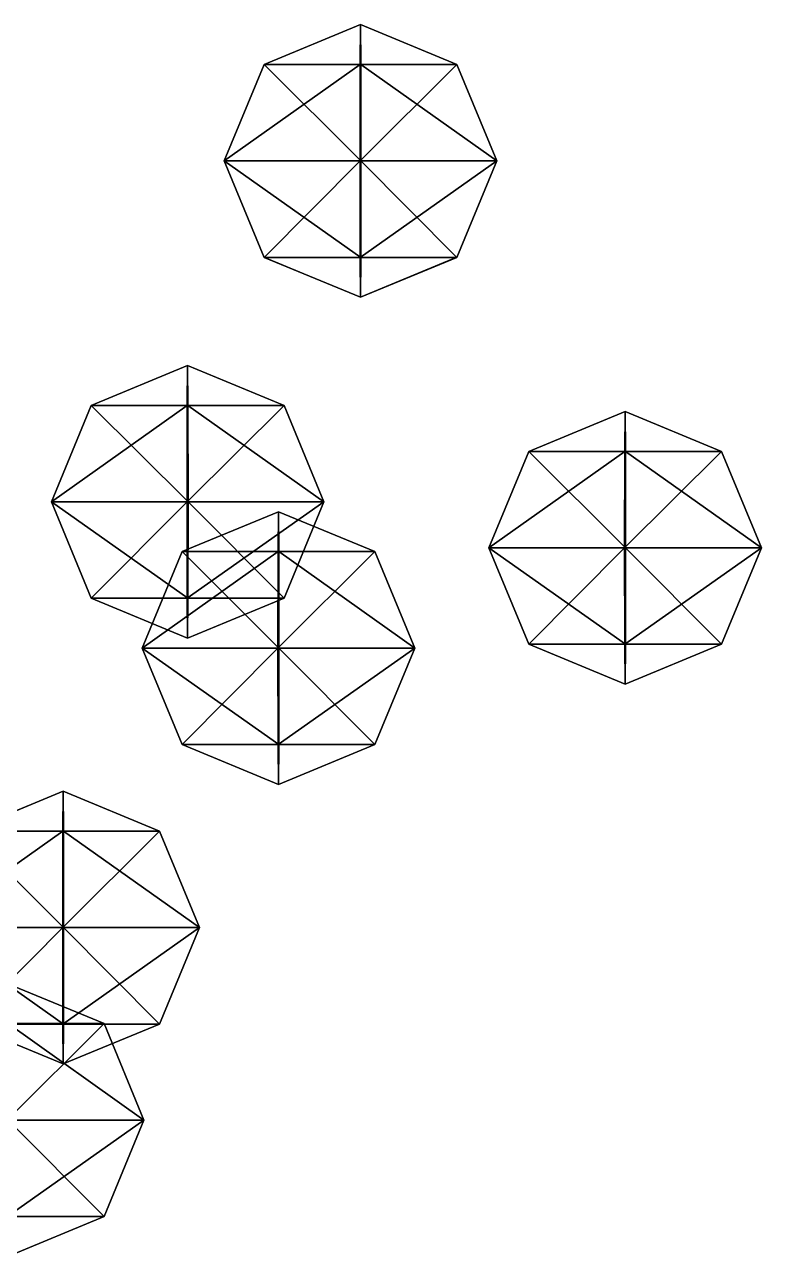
# Model space of a CAD drawing. Header units: metres. Extents: x -221 to 289, y -256 to 250.
# Drawn here: x 230.87 to 252.49, y -156.33 to -120.18 of the extents above; entities that cross this region are included whole.
import ezdxf

# ---------------------------------------------------------------- set-up
doc = ezdxf.new("R2010")
doc.units = ezdxf.units.M

msp = doc.modelspace()

# ---------------------------------------------------------------- linework, layer by layer
for p, q in [((240.72755, -120.184906, -775.9131), (237.89914, -121.356476, -775.9036)), ((240.72755, -120.184906, -775.9131), (240.7181, -121.356476, -778.7415)), ((240.72755, -120.184906, -775.9131), (243.55597, -121.356476, -775.92255)), ((240.72755, -120.184906, -775.9131), (240.73701, -121.356476, -773.08466)), ((237.89914, -121.356476, -775.9036), (236.72757, -124.184906, -775.8997)), ((240.7181, -121.356476, -778.7415), (236.72757, -124.184906, -775.8997)), ((240.73701, -121.356476, -773.08466), (237.89914, -121.356476, -775.9036)), ((237.89914, -121.356476, -775.9036), (240.7181, -121.356476, -778.7415)), ((237.89914, -121.356476, -775.9036), (240.74094, -124.184906, -771.9131)), ((240.7181, -121.356476, -778.7415), (240.71417, -124.184906, -779.9131)), ((243.55597, -121.356476, -775.92255), (240.71417, -124.184906, -779.9131)), ((240.7181, -121.356476, -778.7415), (243.55597, -121.356476, -775.92255)), ((243.55597, -121.356476, -775.92255), (240.73701, -121.356476, -773.08466)), ((240.73701, -121.356476, -773.08466), (244.72754, -124.184906, -775.92645)), ((240.73701, -121.356476, -773.08466), (240.74094, -124.184906, -771.9131)), ((243.55597, -121.356476, -775.92255), (244.72754, -124.184906, -775.92645)), ((240.74094, -124.184906, -771.9131), (236.72757, -124.184906, -775.8997)), ((236.72757, -124.184906, -775.8997), (240.71417, -124.184906, -779.9131)), ((236.72757, -124.184906, -775.8997), (240.73701, -127.013336, -773.08466)), ((236.72757, -124.184906, -775.8997), (237.89914, -127.013336, -775.9036)), ((240.71417, -124.184906, -779.9131), (237.89914, -127.013336, -775.9036)), ((240.71417, -124.184906, -779.9131), (244.72754, -124.184906, -775.92645)), ((240.71417, -124.184906, -779.9131), (240.7181, -127.013336, -778.7415)), ((244.72754, -124.184906, -775.92645), (240.7181, -127.013336, -778.7415)), ((240.74094, -124.184906, -771.9131), (240.73701, -127.013336, -773.08466)), ((244.72754, -124.184906, -775.92645), (240.74094, -124.184906, -771.9131)), ((240.74094, -124.184906, -771.9131), (243.55597, -127.013336, -775.92255)), ((244.72754, -124.184906, -775.92645), (243.55597, -127.013336, -775.92255)), ((240.73701, -127.013336, -773.08466), (237.89914, -127.013336, -775.9036)), ((237.89914, -127.013336, -775.9036), (240.7181, -127.013336, -778.7415)), ((237.89914, -127.013336, -775.9036), (240.72755, -128.1849, -775.9131)), ((240.7181, -127.013336, -778.7415), (243.55597, -127.013336, -775.92255)), ((240.7181, -127.013336, -778.7415), (240.72755, -128.1849, -775.9131)), ((243.55597, -127.013336, -775.92255), (240.72755, -128.1849, -775.9131)), ((240.73701, -127.013336, -773.08466), (240.72755, -128.1849, -775.9131)), ((243.55597, -127.013336, -775.92255), (240.73701, -127.013336, -773.08466)), ((235.6545, -130.18849, -766.73535), (232.82608, -131.36006, -766.7259)), ((235.6545, -130.18849, -766.73535), (235.64503, -131.36006, -769.5638)), ((235.6545, -130.18849, -766.73535), (238.48291, -131.36006, -766.7448)), ((235.6545, -130.18849, -766.73535), (235.66396, -131.36006, -763.9069)), ((232.82608, -131.36006, -766.7259), (231.65451, -134.18849, -766.722)), ((235.64503, -131.36006, -769.5638), (231.65451, -134.18849, -766.722)), ((235.66396, -131.36006, -763.9069), (232.82608, -131.36006, -766.7259)), ((232.82608, -131.36006, -766.7259), (235.64503, -131.36006, -769.5638)), ((232.82608, -131.36006, -766.7259), (235.66788, -134.18849, -762.73535)), ((235.64503, -131.36006, -769.5638), (235.64111, -134.18849, -770.73535)), ((238.48291, -131.36006, -766.7448), (235.64111, -134.18849, -770.73535)), ((235.64503, -131.36006, -769.5638), (238.48291, -131.36006, -766.7448)), ((238.48291, -131.36006, -766.7448), (235.66396, -131.36006, -763.9069)), ((235.66396, -131.36006, -763.9069), (239.65448, -134.18849, -766.7487)), ((235.66396, -131.36006, -763.9069), (235.66788, -134.18849, -762.73535)), ((238.48291, -131.36006, -766.7448), (239.65448, -134.18849, -766.7487)), ((248.49034, -131.53616, -792.59216), (245.66193, -132.70773, -792.5827)), ((248.49034, -131.53616, -792.59216), (248.48088, -132.70773, -795.4206)), ((248.49034, -131.53616, -792.59216), (251.31876, -132.70773, -792.6016)), ((248.49034, -131.53616, -792.59216), (248.4998, -132.70773, -789.76373)), ((245.66193, -132.70773, -792.5827), (244.49036, -135.53616, -792.5788)), ((248.48088, -132.70773, -795.4206), (244.49036, -135.53616, -792.5788)), ((248.4998, -132.70773, -789.76373), (245.66193, -132.70773, -792.5827)), ((245.66193, -132.70773, -792.5827), (248.48088, -132.70773, -795.4206)), ((245.66193, -132.70773, -792.5827), (248.50372, -135.53616, -788.59216)), ((248.48088, -132.70773, -795.4206), (248.47696, -135.53616, -796.59216)), ((251.31876, -132.70773, -792.6016), (248.47696, -135.53616, -796.59216)), ((248.48088, -132.70773, -795.4206), (251.31876, -132.70773, -792.6016)), ((251.31876, -132.70773, -792.6016), (248.4998, -132.70773, -789.76373)), ((248.4998, -132.70773, -789.76373), (252.49033, -135.53616, -792.6055)), ((248.4998, -132.70773, -789.76373), (248.50372, -135.53616, -788.59216)), ((251.31876, -132.70773, -792.6016), (252.49033, -135.53616, -792.6055)), ((235.66788, -134.18849, -762.73535), (231.65451, -134.18849, -766.722)), ((231.65451, -134.18849, -766.722), (235.64111, -134.18849, -770.73535)), ((231.65451, -134.18849, -766.722), (235.66396, -137.01692, -763.9069)), ((231.65451, -134.18849, -766.722), (232.82608, -137.01692, -766.7259)), ((235.64111, -134.18849, -770.73535), (232.82608, -137.01692, -766.7259)), ((235.64111, -134.18849, -770.73535), (239.65448, -134.18849, -766.7487)), ((235.64111, -134.18849, -770.73535), (235.64503, -137.01692, -769.5638)), ((239.65448, -134.18849, -766.7487), (235.64503, -137.01692, -769.5638)), ((235.66788, -134.18849, -762.73535), (235.66396, -137.01692, -763.9069)), ((239.65448, -134.18849, -766.7487), (235.66788, -134.18849, -762.73535)), ((235.66788, -134.18849, -762.73535), (238.48291, -137.01692, -766.7448)), ((239.65448, -134.18849, -766.7487), (238.48291, -137.01692, -766.7448)), ((238.31834, -134.47813, -782.12036), (235.48993, -135.6497, -782.1109)), ((238.31834, -134.47813, -782.12036), (238.30888, -135.6497, -784.9488)), ((238.31834, -134.47813, -782.12036), (241.14676, -135.6497, -782.1298)), ((238.31834, -134.47813, -782.12036), (238.3278, -135.6497, -779.29193)), ((248.50372, -135.53616, -788.59216), (244.49036, -135.53616, -792.5788)), ((244.49036, -135.53616, -792.5788), (248.47696, -135.53616, -796.59216)), ((244.49036, -135.53616, -792.5788), (248.4998, -138.3646, -789.76373)), ((244.49036, -135.53616, -792.5788), (245.66193, -138.3646, -792.5827)), ((248.47696, -135.53616, -796.59216), (245.66193, -138.3646, -792.5827)), ((248.47696, -135.53616, -796.59216), (252.49033, -135.53616, -792.6055)), ((248.47696, -135.53616, -796.59216), (248.48088, -138.3646, -795.4206)), ((252.49033, -135.53616, -792.6055), (248.48088, -138.3646, -795.4206)), ((248.50372, -135.53616, -788.59216), (248.4998, -138.3646, -789.76373)), ((252.49033, -135.53616, -792.6055), (248.50372, -135.53616, -788.59216)), ((248.50372, -135.53616, -788.59216), (251.31876, -138.3646, -792.6016)), ((252.49033, -135.53616, -792.6055), (251.31876, -138.3646, -792.6016)), ((235.48993, -135.6497, -782.1109), (234.31836, -138.47813, -782.107)), ((238.30888, -135.6497, -784.9488), (234.31836, -138.47813, -782.107)), ((238.3278, -135.6497, -779.29193), (235.48993, -135.6497, -782.1109)), ((235.48993, -135.6497, -782.1109), (238.30888, -135.6497, -784.9488)), ((235.48993, -135.6497, -782.1109), (238.33173, -138.47813, -778.12036)), ((238.30888, -135.6497, -784.9488), (238.30496, -138.47813, -786.12036)), ((241.14676, -135.6497, -782.1298), (238.30496, -138.47813, -786.12036)), ((238.30888, -135.6497, -784.9488), (241.14676, -135.6497, -782.1298)), ((241.14676, -135.6497, -782.1298), (238.3278, -135.6497, -779.29193)), ((238.3278, -135.6497, -779.29193), (242.31833, -138.47813, -782.1337)), ((238.3278, -135.6497, -779.29193), (238.33173, -138.47813, -778.12036)), ((241.14676, -135.6497, -782.1298), (242.31833, -138.47813, -782.1337)), ((235.66396, -137.01692, -763.9069), (232.82608, -137.01692, -766.7259)), ((232.82608, -137.01692, -766.7259), (235.64503, -137.01692, -769.5638)), ((232.82608, -137.01692, -766.7259), (235.6545, -138.18849, -766.73535)), ((235.64503, -137.01692, -769.5638), (238.48291, -137.01692, -766.7448)), ((235.64503, -137.01692, -769.5638), (235.6545, -138.18849, -766.73535)), ((238.48291, -137.01692, -766.7448), (235.6545, -138.18849, -766.73535)), ((235.66396, -137.01692, -763.9069), (235.6545, -138.18849, -766.73535)), ((238.48291, -137.01692, -766.7448), (235.66396, -137.01692, -763.9069)), ((248.4998, -138.3646, -789.76373), (245.66193, -138.3646, -792.5827)), ((245.66193, -138.3646, -792.5827), (248.48088, -138.3646, -795.4206)), ((245.66193, -138.3646, -792.5827), (248.49034, -139.53616, -792.59216)), ((248.48088, -138.3646, -795.4206), (251.31876, -138.3646, -792.6016)), ((248.48088, -138.3646, -795.4206), (248.49034, -139.53616, -792.59216)), ((251.31876, -138.3646, -792.6016), (248.49034, -139.53616, -792.59216)), ((248.4998, -138.3646, -789.76373), (248.49034, -139.53616, -792.59216)), ((251.31876, -138.3646, -792.6016), (248.4998, -138.3646, -789.76373)), ((238.33173, -138.47813, -778.12036), (234.31836, -138.47813, -782.107)), ((234.31836, -138.47813, -782.107), (238.30496, -138.47813, -786.12036)), ((234.31836, -138.47813, -782.107), (238.3278, -141.30656, -779.29193)), ((234.31836, -138.47813, -782.107), (235.48993, -141.30656, -782.1109)), ((238.30496, -138.47813, -786.12036), (235.48993, -141.30656, -782.1109)), ((238.30496, -138.47813, -786.12036), (242.31833, -138.47813, -782.1337)), ((238.30496, -138.47813, -786.12036), (238.30888, -141.30656, -784.9488)), ((242.31833, -138.47813, -782.1337), (238.30888, -141.30656, -784.9488)), ((238.33173, -138.47813, -778.12036), (238.3278, -141.30656, -779.29193)), ((242.31833, -138.47813, -782.1337), (238.33173, -138.47813, -778.12036)), ((238.33173, -138.47813, -778.12036), (241.14676, -141.30656, -782.1298)), ((242.31833, -138.47813, -782.1337), (241.14676, -141.30656, -782.1298)), ((238.3278, -141.30656, -779.29193), (235.48993, -141.30656, -782.1109)), ((235.48993, -141.30656, -782.1109), (238.30888, -141.30656, -784.9488)), ((235.48993, -141.30656, -782.1109), (238.31834, -142.47813, -782.12036)), ((238.30888, -141.30656, -784.9488), (241.14676, -141.30656, -782.1298)), ((238.30888, -141.30656, -784.9488), (238.31834, -142.47813, -782.12036)), ((241.14676, -141.30656, -782.1298), (238.31834, -142.47813, -782.12036)), ((238.3278, -141.30656, -779.29193), (238.31834, -142.47813, -782.12036)), ((241.14676, -141.30656, -782.1298), (238.3278, -141.30656, -779.29193)), ((232.00243, -142.6827, -765.5053), (229.17401, -143.85426, -765.49585)), ((232.00243, -142.6827, -765.5053), (231.99297, -143.85426, -768.33374)), ((232.00243, -142.6827, -765.5053), (234.83084, -143.85426, -765.5148)), ((232.00243, -142.6827, -765.5053), (232.01189, -143.85426, -762.6769)), ((231.99297, -143.85426, -768.33374), (228.00244, -146.6827, -765.49194)), ((232.01189, -143.85426, -762.6769), (229.17401, -143.85426, -765.49585)), ((229.17401, -143.85426, -765.49585), (231.99297, -143.85426, -768.33374)), ((229.17401, -143.85426, -765.49585), (232.01581, -146.6827, -761.5053)), ((231.99297, -143.85426, -768.33374), (231.98904, -146.6827, -769.5053)), ((234.83084, -143.85426, -765.5148), (231.98904, -146.6827, -769.5053)), ((231.99297, -143.85426, -768.33374), (234.83084, -143.85426, -765.5148)), ((234.83084, -143.85426, -765.5148), (232.01189, -143.85426, -762.6769)), ((232.01189, -143.85426, -762.6769), (236.00241, -146.6827, -765.5187)), ((232.01189, -143.85426, -762.6769), (232.01581, -146.6827, -761.5053)), ((234.83084, -143.85426, -765.5148), (236.00241, -146.6827, -765.5187)), ((232.01581, -146.6827, -761.5053), (228.00244, -146.6827, -765.49194)), ((228.00244, -146.6827, -765.49194), (231.98904, -146.6827, -769.5053)), ((228.00244, -146.6827, -765.49194), (232.01189, -149.51112, -762.6769)), ((231.98904, -146.6827, -769.5053), (229.17401, -149.51112, -765.49585)), ((231.98904, -146.6827, -769.5053), (236.00241, -146.6827, -765.5187)), ((231.98904, -146.6827, -769.5053), (231.99297, -149.51112, -768.33374)), ((236.00241, -146.6827, -765.5187), (231.99297, -149.51112, -768.33374)), ((232.01581, -146.6827, -761.5053), (232.01189, -149.51112, -762.6769)), ((236.00241, -146.6827, -765.5187), (232.01581, -146.6827, -761.5053)), ((232.01581, -146.6827, -761.5053), (234.83084, -149.51112, -765.5148)), ((236.00241, -146.6827, -765.5187), (234.83084, -149.51112, -765.5148)), ((230.37315, -148.32944, -775.13416), (233.20157, -149.501, -775.1436)), ((232.01189, -149.51112, -762.6769), (229.17401, -149.51112, -765.49585)), ((229.17401, -149.51112, -765.49585), (231.99297, -149.51112, -768.33374)), ((229.17401, -149.51112, -765.49585), (232.00243, -150.6827, -765.5053)), ((233.20157, -149.501, -775.1436), (230.35977, -152.32944, -779.13416)), ((230.3637, -149.501, -777.9626), (233.20157, -149.501, -775.1436)), ((233.20157, -149.501, -775.1436), (230.38261, -149.501, -772.3057)), ((230.38261, -149.501, -772.3057), (234.37314, -152.32944, -775.1475)), ((231.99297, -149.51112, -768.33374), (234.83084, -149.51112, -765.5148)), ((231.99297, -149.51112, -768.33374), (232.00243, -150.6827, -765.5053)), ((234.83084, -149.51112, -765.5148), (232.00243, -150.6827, -765.5053)), ((232.01189, -149.51112, -762.6769), (232.00243, -150.6827, -765.5053)), ((234.83084, -149.51112, -765.5148), (232.01189, -149.51112, -762.6769)), ((233.20157, -149.501, -775.1436), (234.37314, -152.32944, -775.1475)), ((230.35977, -152.32944, -779.13416), (234.37314, -152.32944, -775.1475)), ((234.37314, -152.32944, -775.1475), (230.3637, -155.15787, -777.9626)), ((234.37314, -152.32944, -775.1475), (230.38654, -152.32944, -771.13416)), ((230.38654, -152.32944, -771.13416), (233.20157, -155.15787, -775.1436)), ((234.37314, -152.32944, -775.1475), (233.20157, -155.15787, -775.1436)), ((230.3637, -155.15787, -777.9626), (233.20157, -155.15787, -775.1436)), ((233.20157, -155.15787, -775.1436), (230.37315, -156.32944, -775.13416)), ((233.20157, -155.15787, -775.1436), (230.38261, -155.15787, -772.3057))]:
    msp.add_line(p, q)
for points in [[(240.73701, -121.356476, -773.08466), (240.72755, -120.184906, -775.9131), (237.89914, -121.356476, -775.9036), (237.89925, -121.35638, -775.9035)], [(237.89914, -121.356476, -775.9036), (240.72755, -120.184906, -775.9131), (240.7181, -121.356476, -778.7415), (240.7182, -121.35638, -778.7414)], [(240.7181, -121.356476, -778.7415), (240.72755, -120.184906, -775.9131), (243.55597, -121.356476, -775.92255), (243.55608, -121.35638, -775.9224)], [(243.55597, -121.356476, -775.92255), (240.72755, -120.184906, -775.9131), (240.73701, -121.356476, -773.08466), (240.73712, -121.35638, -773.08453)], [(236.72757, -124.184906, -775.8997), (237.89914, -121.356476, -775.9036), (240.7181, -121.356476, -778.7415), (240.7182, -121.35638, -778.7414)], [(240.74094, -124.184906, -771.9131), (237.89914, -121.356476, -775.9036), (236.72757, -124.184906, -775.8997), (236.72768, -124.18481, -775.8996)], [(236.72757, -124.184906, -775.8997), (240.7181, -121.356476, -778.7415), (240.71417, -124.184906, -779.9131), (240.71428, -124.18481, -779.91296)], [(240.74094, -124.184906, -771.9131), (240.73701, -121.356476, -773.08466), (237.89914, -121.356476, -775.9036), (237.89925, -121.35638, -775.9035)], [(240.71417, -124.184906, -779.9131), (240.7181, -121.356476, -778.7415), (243.55597, -121.356476, -775.92255), (243.55608, -121.35638, -775.9224)], [(240.71417, -124.184906, -779.9131), (243.55597, -121.356476, -775.92255), (244.72754, -124.184906, -775.92645), (244.72765, -124.18481, -775.92633)], [(244.72754, -124.184906, -775.92645), (243.55597, -121.356476, -775.92255), (240.73701, -121.356476, -773.08466), (240.73712, -121.35638, -773.08453)], [(244.72754, -124.184906, -775.92645), (240.73701, -121.356476, -773.08466), (240.74094, -124.184906, -771.9131), (240.74104, -124.18481, -771.91296)], [(240.71417, -124.184906, -779.9131), (240.71417, -124.184906, -779.9131), (236.72757, -124.184906, -775.8997), (236.72768, -124.18481, -775.8996)], [(240.73701, -127.013336, -773.08466), (240.74094, -124.184906, -771.9131), (236.72757, -124.184906, -775.8997), (236.72768, -124.18481, -775.8996)], [(237.89914, -127.013336, -775.9036), (236.72757, -124.184906, -775.8997), (240.71417, -124.184906, -779.9131), (240.71428, -124.18481, -779.91296)], [(240.73701, -127.013336, -773.08466), (236.72757, -124.184906, -775.8997), (237.89914, -127.013336, -775.9036), (237.89925, -127.01324, -775.9035)], [(237.89914, -127.013336, -775.9036), (240.71417, -124.184906, -779.9131), (240.7181, -127.013336, -778.7415), (240.7182, -127.01324, -778.7414)], [(240.7181, -127.013336, -778.7415), (240.71417, -124.184906, -779.9131), (244.72754, -124.184906, -775.92645), (244.72765, -124.18481, -775.92633)], [(240.7181, -127.013336, -778.7415), (244.72754, -124.184906, -775.92645), (243.55597, -127.013336, -775.92255), (243.55608, -127.01324, -775.9224)], [(243.55597, -127.013336, -775.92255), (240.74094, -124.184906, -771.9131), (240.73701, -127.013336, -773.08466), (240.73712, -127.01324, -773.08453)], [(243.55597, -127.013336, -775.92255), (244.72754, -124.184906, -775.92645), (240.74094, -124.184906, -771.9131), (240.74104, -124.18481, -771.91296)], [(240.7181, -127.013336, -778.7415), (240.7181, -127.013336, -778.7415), (237.89914, -127.013336, -775.9036), (237.89925, -127.01324, -775.9035)], [(240.72755, -128.1849, -775.9131), (240.73701, -127.013336, -773.08466), (237.89914, -127.013336, -775.9036), (237.89925, -127.01324, -775.9035)], [(240.72755, -128.1849, -775.9131), (237.89914, -127.013336, -775.9036), (240.7181, -127.013336, -778.7415), (240.7182, -127.01324, -778.7414)], [(240.72755, -128.1849, -775.9131), (240.7181, -127.013336, -778.7415), (243.55597, -127.013336, -775.92255), (243.55608, -127.01324, -775.9224)], [(240.72755, -128.1849, -775.9131), (243.55597, -127.013336, -775.92255), (240.73701, -127.013336, -773.08466), (240.73712, -127.01324, -773.08453)], [(235.66396, -131.36006, -763.9069), (235.6545, -130.18849, -766.73535), (232.82608, -131.36006, -766.7259), (232.82619, -131.35995, -766.72577)], [(232.82608, -131.36006, -766.7259), (235.6545, -130.18849, -766.73535), (235.64503, -131.36006, -769.5638), (235.64514, -131.35995, -769.56366)], [(235.64503, -131.36006, -769.5638), (235.6545, -130.18849, -766.73535), (238.48291, -131.36006, -766.7448), (238.48302, -131.35995, -766.7447)], [(238.48291, -131.36006, -766.7448), (235.6545, -130.18849, -766.73535), (235.66396, -131.36006, -763.9069), (235.66406, -131.35995, -763.9068)], [(231.65451, -134.18849, -766.722), (232.82608, -131.36006, -766.7259), (235.64503, -131.36006, -769.5638), (235.64514, -131.35995, -769.56366)], [(235.66788, -134.18849, -762.73535), (232.82608, -131.36006, -766.7259), (231.65451, -134.18849, -766.722), (231.65462, -134.18839, -766.72186)], [(231.65451, -134.18849, -766.722), (235.64503, -131.36006, -769.5638), (235.64111, -134.18849, -770.73535), (235.64122, -134.18839, -770.7352)], [(235.66788, -134.18849, -762.73535), (235.66396, -131.36006, -763.9069), (232.82608, -131.36006, -766.7259), (232.82619, -131.35995, -766.72577)], [(235.64111, -134.18849, -770.73535), (235.64503, -131.36006, -769.5638), (238.48291, -131.36006, -766.7448), (238.48302, -131.35995, -766.7447)], [(235.64111, -134.18849, -770.73535), (238.48291, -131.36006, -766.7448), (239.65448, -134.18849, -766.7487), (239.65459, -134.18839, -766.7486)], [(239.65448, -134.18849, -766.7487), (238.48291, -131.36006, -766.7448), (235.66396, -131.36006, -763.9069), (235.66406, -131.35995, -763.9068)], [(239.65448, -134.18849, -766.7487), (235.66396, -131.36006, -763.9069), (235.66788, -134.18849, -762.73535), (235.66798, -134.18839, -762.7352)], [(248.4998, -132.70773, -789.76373), (248.49034, -131.53616, -792.59216), (245.66193, -132.70773, -792.5827), (245.66203, -132.70763, -792.5826)], [(245.66193, -132.70773, -792.5827), (248.49034, -131.53616, -792.59216), (248.48088, -132.70773, -795.4206), (248.48099, -132.70763, -795.4205)], [(248.48088, -132.70773, -795.4206), (248.49034, -131.53616, -792.59216), (251.31876, -132.70773, -792.6016), (251.31886, -132.70763, -792.6015)], [(251.31876, -132.70773, -792.6016), (248.49034, -131.53616, -792.59216), (248.4998, -132.70773, -789.76373), (248.49991, -132.70763, -789.7636)], [(244.49036, -135.53616, -792.5788), (245.66193, -132.70773, -792.5827), (248.48088, -132.70773, -795.4206), (248.48099, -132.70763, -795.4205)], [(248.50372, -135.53616, -788.59216), (245.66193, -132.70773, -792.5827), (244.49036, -135.53616, -792.5788), (244.49046, -135.53606, -792.5787)], [(244.49036, -135.53616, -792.5788), (248.48088, -132.70773, -795.4206), (248.47696, -135.53616, -796.59216), (248.47707, -135.53606, -796.59204)], [(248.50372, -135.53616, -788.59216), (248.4998, -132.70773, -789.76373), (245.66193, -132.70773, -792.5827), (245.66203, -132.70763, -792.5826)], [(248.47696, -135.53616, -796.59216), (248.48088, -132.70773, -795.4206), (251.31876, -132.70773, -792.6016), (251.31886, -132.70763, -792.6015)], [(248.47696, -135.53616, -796.59216), (251.31876, -132.70773, -792.6016), (252.49033, -135.53616, -792.6055), (252.49043, -135.53606, -792.6054)], [(252.49033, -135.53616, -792.6055), (251.31876, -132.70773, -792.6016), (248.4998, -132.70773, -789.76373), (248.49991, -132.70763, -789.7636)], [(252.49033, -135.53616, -792.6055), (248.4998, -132.70773, -789.76373), (248.50372, -135.53616, -788.59216), (248.50383, -135.53606, -788.59204)], [(235.64111, -134.18849, -770.73535), (235.64111, -134.18849, -770.73535), (231.65451, -134.18849, -766.722), (231.65462, -134.18839, -766.72186)], [(235.66396, -137.01692, -763.9069), (235.66788, -134.18849, -762.73535), (231.65451, -134.18849, -766.722), (231.65462, -134.18839, -766.72186)], [(232.82608, -137.01692, -766.7259), (231.65451, -134.18849, -766.722), (235.64111, -134.18849, -770.73535), (235.64122, -134.18839, -770.7352)], [(235.66396, -137.01692, -763.9069), (231.65451, -134.18849, -766.722), (232.82608, -137.01692, -766.7259), (232.82619, -137.01682, -766.72577)], [(232.82608, -137.01692, -766.7259), (235.64111, -134.18849, -770.73535), (235.64503, -137.01692, -769.5638), (235.64514, -137.01682, -769.56366)], [(235.64503, -137.01692, -769.5638), (235.64111, -134.18849, -770.73535), (239.65448, -134.18849, -766.7487), (239.65459, -134.18839, -766.7486)], [(235.64503, -137.01692, -769.5638), (239.65448, -134.18849, -766.7487), (238.48291, -137.01692, -766.7448), (238.48302, -137.01682, -766.7447)], [(238.48291, -137.01692, -766.7448), (235.66788, -134.18849, -762.73535), (235.66396, -137.01692, -763.9069), (235.66406, -137.01682, -763.9068)], [(238.48291, -137.01692, -766.7448), (239.65448, -134.18849, -766.7487), (235.66788, -134.18849, -762.73535), (235.66798, -134.18839, -762.7352)], [(238.3278, -135.6497, -779.29193), (238.31834, -134.47813, -782.12036), (235.48993, -135.6497, -782.1109), (235.49004, -135.6496, -782.1108)], [(235.48993, -135.6497, -782.1109), (238.31834, -134.47813, -782.12036), (238.30888, -135.6497, -784.9488), (238.30899, -135.6496, -784.94867)], [(238.30888, -135.6497, -784.9488), (238.31834, -134.47813, -782.12036), (241.14676, -135.6497, -782.1298), (241.14687, -135.6496, -782.1297)], [(241.14676, -135.6497, -782.1298), (238.31834, -134.47813, -782.12036), (238.3278, -135.6497, -779.29193), (238.32791, -135.6496, -779.2918)], [(248.47696, -135.53616, -796.59216), (248.47696, -135.53616, -796.59216), (244.49036, -135.53616, -792.5788), (244.49046, -135.53606, -792.5787)], [(248.4998, -138.3646, -789.76373), (248.50372, -135.53616, -788.59216), (244.49036, -135.53616, -792.5788), (244.49046, -135.53606, -792.5787)], [(245.66193, -138.3646, -792.5827), (244.49036, -135.53616, -792.5788), (248.47696, -135.53616, -796.59216), (248.47707, -135.53606, -796.59204)], [(248.4998, -138.3646, -789.76373), (244.49036, -135.53616, -792.5788), (245.66193, -138.3646, -792.5827), (245.66203, -138.36449, -792.5826)], [(245.66193, -138.3646, -792.5827), (248.47696, -135.53616, -796.59216), (248.48088, -138.3646, -795.4206), (248.48099, -138.36449, -795.4205)], [(248.48088, -138.3646, -795.4206), (248.47696, -135.53616, -796.59216), (252.49033, -135.53616, -792.6055), (252.49043, -135.53606, -792.6054)], [(248.48088, -138.3646, -795.4206), (252.49033, -135.53616, -792.6055), (251.31876, -138.3646, -792.6016), (251.31886, -138.36449, -792.6015)], [(251.31876, -138.3646, -792.6016), (248.50372, -135.53616, -788.59216), (248.4998, -138.3646, -789.76373), (248.49991, -138.36449, -789.7636)], [(251.31876, -138.3646, -792.6016), (252.49033, -135.53616, -792.6055), (248.50372, -135.53616, -788.59216), (248.50383, -135.53606, -788.59204)], [(234.31836, -138.47813, -782.107), (235.48993, -135.6497, -782.1109), (238.30888, -135.6497, -784.9488), (238.30899, -135.6496, -784.94867)], [(238.33173, -138.47813, -778.12036), (235.48993, -135.6497, -782.1109), (234.31836, -138.47813, -782.107), (234.31847, -138.47803, -782.1069)], [(234.31836, -138.47813, -782.107), (238.30888, -135.6497, -784.9488), (238.30496, -138.47813, -786.12036), (238.30507, -138.47803, -786.12024)], [(238.33173, -138.47813, -778.12036), (238.3278, -135.6497, -779.29193), (235.48993, -135.6497, -782.1109), (235.49004, -135.6496, -782.1108)], [(238.30496, -138.47813, -786.12036), (238.30888, -135.6497, -784.9488), (241.14676, -135.6497, -782.1298), (241.14687, -135.6496, -782.1297)], [(238.30496, -138.47813, -786.12036), (241.14676, -135.6497, -782.1298), (242.31833, -138.47813, -782.1337), (242.31844, -138.47803, -782.1336)], [(242.31833, -138.47813, -782.1337), (241.14676, -135.6497, -782.1298), (238.3278, -135.6497, -779.29193), (238.32791, -135.6496, -779.2918)], [(242.31833, -138.47813, -782.1337), (238.3278, -135.6497, -779.29193), (238.33173, -138.47813, -778.12036), (238.33183, -138.47803, -778.12024)], [(235.64503, -137.01692, -769.5638), (235.64503, -137.01692, -769.5638), (232.82608, -137.01692, -766.7259), (232.82619, -137.01682, -766.72577)], [(235.6545, -138.18849, -766.73535), (235.66396, -137.01692, -763.9069), (232.82608, -137.01692, -766.7259), (232.82619, -137.01682, -766.72577)], [(235.6545, -138.18849, -766.73535), (232.82608, -137.01692, -766.7259), (235.64503, -137.01692, -769.5638), (235.64514, -137.01682, -769.56366)], [(235.6545, -138.18849, -766.73535), (235.64503, -137.01692, -769.5638), (238.48291, -137.01692, -766.7448), (238.48302, -137.01682, -766.7447)], [(235.6545, -138.18849, -766.73535), (238.48291, -137.01692, -766.7448), (235.66396, -137.01692, -763.9069), (235.66406, -137.01682, -763.9068)], [(248.48088, -138.3646, -795.4206), (248.48088, -138.3646, -795.4206), (245.66193, -138.3646, -792.5827), (245.66203, -138.36449, -792.5826)], [(248.49034, -139.53616, -792.59216), (248.4998, -138.3646, -789.76373), (245.66193, -138.3646, -792.5827), (245.66203, -138.36449, -792.5826)], [(248.49034, -139.53616, -792.59216), (245.66193, -138.3646, -792.5827), (248.48088, -138.3646, -795.4206), (248.48099, -138.36449, -795.4205)], [(248.49034, -139.53616, -792.59216), (248.48088, -138.3646, -795.4206), (251.31876, -138.3646, -792.6016), (251.31886, -138.36449, -792.6015)], [(248.49034, -139.53616, -792.59216), (251.31876, -138.3646, -792.6016), (248.4998, -138.3646, -789.76373), (248.49991, -138.36449, -789.7636)], [(238.30496, -138.47813, -786.12036), (238.30496, -138.47813, -786.12036), (234.31836, -138.47813, -782.107), (234.31847, -138.47803, -782.1069)], [(238.3278, -141.30656, -779.29193), (238.33173, -138.47813, -778.12036), (234.31836, -138.47813, -782.107), (234.31847, -138.47803, -782.1069)], [(235.48993, -141.30656, -782.1109), (234.31836, -138.47813, -782.107), (238.30496, -138.47813, -786.12036), (238.30507, -138.47803, -786.12024)], [(238.3278, -141.30656, -779.29193), (234.31836, -138.47813, -782.107), (235.48993, -141.30656, -782.1109), (235.49004, -141.30646, -782.1108)], [(235.48993, -141.30656, -782.1109), (238.30496, -138.47813, -786.12036), (238.30888, -141.30656, -784.9488), (238.30899, -141.30646, -784.94867)], [(238.30888, -141.30656, -784.9488), (238.30496, -138.47813, -786.12036), (242.31833, -138.47813, -782.1337), (242.31844, -138.47803, -782.1336)], [(238.30888, -141.30656, -784.9488), (242.31833, -138.47813, -782.1337), (241.14676, -141.30656, -782.1298), (241.14687, -141.30646, -782.1297)], [(241.14676, -141.30656, -782.1298), (238.33173, -138.47813, -778.12036), (238.3278, -141.30656, -779.29193), (238.32791, -141.30646, -779.2918)], [(241.14676, -141.30656, -782.1298), (242.31833, -138.47813, -782.1337), (238.33173, -138.47813, -778.12036), (238.33183, -138.47803, -778.12024)], [(238.30888, -141.30656, -784.9488), (238.30888, -141.30656, -784.9488), (235.48993, -141.30656, -782.1109), (235.49004, -141.30646, -782.1108)], [(238.31834, -142.47813, -782.12036), (238.3278, -141.30656, -779.29193), (235.48993, -141.30656, -782.1109), (235.49004, -141.30646, -782.1108)], [(238.31834, -142.47813, -782.12036), (235.48993, -141.30656, -782.1109), (238.30888, -141.30656, -784.9488), (238.30899, -141.30646, -784.94867)], [(238.31834, -142.47813, -782.12036), (238.30888, -141.30656, -784.9488), (241.14676, -141.30656, -782.1298), (241.14687, -141.30646, -782.1297)], [(238.31834, -142.47813, -782.12036), (241.14676, -141.30656, -782.1298), (238.3278, -141.30656, -779.29193), (238.32791, -141.30646, -779.2918)], [(232.01189, -143.85426, -762.6769), (232.00243, -142.6827, -765.5053), (229.17401, -143.85426, -765.49585), (229.17412, -143.85416, -765.4957)], [(229.17401, -143.85426, -765.49585), (232.00243, -142.6827, -765.5053), (231.99297, -143.85426, -768.33374), (231.99307, -143.85416, -768.3336)], [(231.99297, -143.85426, -768.33374), (232.00243, -142.6827, -765.5053), (234.83084, -143.85426, -765.5148), (234.83095, -143.85416, -765.51465)], [(234.83084, -143.85426, -765.5148), (232.00243, -142.6827, -765.5053), (232.01189, -143.85426, -762.6769), (232.012, -143.85416, -762.67676)], [(228.00244, -146.6827, -765.49194), (229.17401, -143.85426, -765.49585), (231.99297, -143.85426, -768.33374), (231.99307, -143.85416, -768.3336)], [(232.01581, -146.6827, -761.5053), (229.17401, -143.85426, -765.49585), (228.00244, -146.6827, -765.49194), (228.00255, -146.68259, -765.4918)], [(228.00244, -146.6827, -765.49194), (231.99297, -143.85426, -768.33374), (231.98904, -146.6827, -769.5053), (231.98915, -146.68259, -769.5052)], [(232.01581, -146.6827, -761.5053), (232.01189, -143.85426, -762.6769), (229.17401, -143.85426, -765.49585), (229.17412, -143.85416, -765.4957)], [(231.98904, -146.6827, -769.5053), (231.99297, -143.85426, -768.33374), (234.83084, -143.85426, -765.5148), (234.83095, -143.85416, -765.51465)], [(231.98904, -146.6827, -769.5053), (234.83084, -143.85426, -765.5148), (236.00241, -146.6827, -765.5187), (236.00252, -146.68259, -765.51855)], [(236.00241, -146.6827, -765.5187), (234.83084, -143.85426, -765.5148), (232.01189, -143.85426, -762.6769), (232.012, -143.85416, -762.67676)], [(236.00241, -146.6827, -765.5187), (232.01189, -143.85426, -762.6769), (232.01581, -146.6827, -761.5053), (232.01591, -146.68259, -761.5052)], [(231.98904, -146.6827, -769.5053), (231.98904, -146.6827, -769.5053), (228.00244, -146.6827, -765.49194), (228.00255, -146.68259, -765.4918)], [(232.01189, -149.51112, -762.6769), (232.01581, -146.6827, -761.5053), (228.00244, -146.6827, -765.49194), (228.00255, -146.68259, -765.4918)], [(229.17401, -149.51112, -765.49585), (228.00244, -146.6827, -765.49194), (231.98904, -146.6827, -769.5053), (231.98915, -146.68259, -769.5052)], [(232.01189, -149.51112, -762.6769), (228.00244, -146.6827, -765.49194), (229.17401, -149.51112, -765.49585), (229.17412, -149.51102, -765.4957)], [(229.17401, -149.51112, -765.49585), (231.98904, -146.6827, -769.5053), (231.99297, -149.51112, -768.33374), (231.99307, -149.51102, -768.3336)], [(231.99297, -149.51112, -768.33374), (231.98904, -146.6827, -769.5053), (236.00241, -146.6827, -765.5187), (236.00252, -146.68259, -765.51855)], [(231.99297, -149.51112, -768.33374), (236.00241, -146.6827, -765.5187), (234.83084, -149.51112, -765.5148), (234.83095, -149.51102, -765.51465)], [(234.83084, -149.51112, -765.5148), (232.01581, -146.6827, -761.5053), (232.01189, -149.51112, -762.6769), (232.012, -149.51102, -762.67676)], [(234.83084, -149.51112, -765.5148), (236.00241, -146.6827, -765.5187), (232.01581, -146.6827, -761.5053), (232.01591, -146.68259, -761.5052)], [(230.3637, -149.501, -777.9626), (230.37315, -148.32944, -775.13416), (233.20157, -149.501, -775.1436), (233.20168, -149.5009, -775.1435)], [(233.20157, -149.501, -775.1436), (230.37315, -148.32944, -775.13416), (230.38261, -149.501, -772.3057), (230.38272, -149.5009, -772.3056)], [(231.99297, -149.51112, -768.33374), (231.99297, -149.51112, -768.33374), (229.17401, -149.51112, -765.49585), (229.17412, -149.51102, -765.4957)], [(232.00243, -150.6827, -765.5053), (232.01189, -149.51112, -762.6769), (229.17401, -149.51112, -765.49585), (229.17412, -149.51102, -765.4957)], [(232.00243, -150.6827, -765.5053), (229.17401, -149.51112, -765.49585), (231.99297, -149.51112, -768.33374), (231.99307, -149.51102, -768.3336)], [(230.35977, -152.32944, -779.13416), (230.3637, -149.501, -777.9626), (233.20157, -149.501, -775.1436), (233.20168, -149.5009, -775.1435)], [(230.35977, -152.32944, -779.13416), (233.20157, -149.501, -775.1436), (234.37314, -152.32944, -775.1475), (234.37325, -152.32933, -775.1474)], [(234.37314, -152.32944, -775.1475), (233.20157, -149.501, -775.1436), (230.38261, -149.501, -772.3057), (230.38272, -149.5009, -772.3056)], [(234.37314, -152.32944, -775.1475), (230.38261, -149.501, -772.3057), (230.38654, -152.32944, -771.13416), (230.38664, -152.32933, -771.13403)], [(232.00243, -150.6827, -765.5053), (231.99297, -149.51112, -768.33374), (234.83084, -149.51112, -765.5148), (234.83095, -149.51102, -765.51465)], [(232.00243, -150.6827, -765.5053), (234.83084, -149.51112, -765.5148), (232.01189, -149.51112, -762.6769), (232.012, -149.51102, -762.67676)], [(230.3637, -155.15787, -777.9626), (230.35977, -152.32944, -779.13416), (234.37314, -152.32944, -775.1475), (234.37325, -152.32933, -775.1474)], [(230.3637, -155.15787, -777.9626), (234.37314, -152.32944, -775.1475), (233.20157, -155.15787, -775.1436), (233.20168, -155.15776, -775.1435)], [(233.20157, -155.15787, -775.1436), (230.38654, -152.32944, -771.13416), (230.38261, -155.15787, -772.3057), (230.38272, -155.15776, -772.3056)], [(233.20157, -155.15787, -775.1436), (234.37314, -152.32944, -775.1475), (230.38654, -152.32944, -771.13416), (230.38664, -152.32933, -771.13403)], [(230.37315, -156.32944, -775.13416), (230.3637, -155.15787, -777.9626), (233.20157, -155.15787, -775.1436), (233.20168, -155.15776, -775.1435)], [(230.37315, -156.32944, -775.13416), (233.20157, -155.15787, -775.1436), (230.38261, -155.15787, -772.3057), (230.38272, -155.15776, -772.3056)]]:
    msp.add_3dface(points)

doc.saveas('drawing.dxf')
